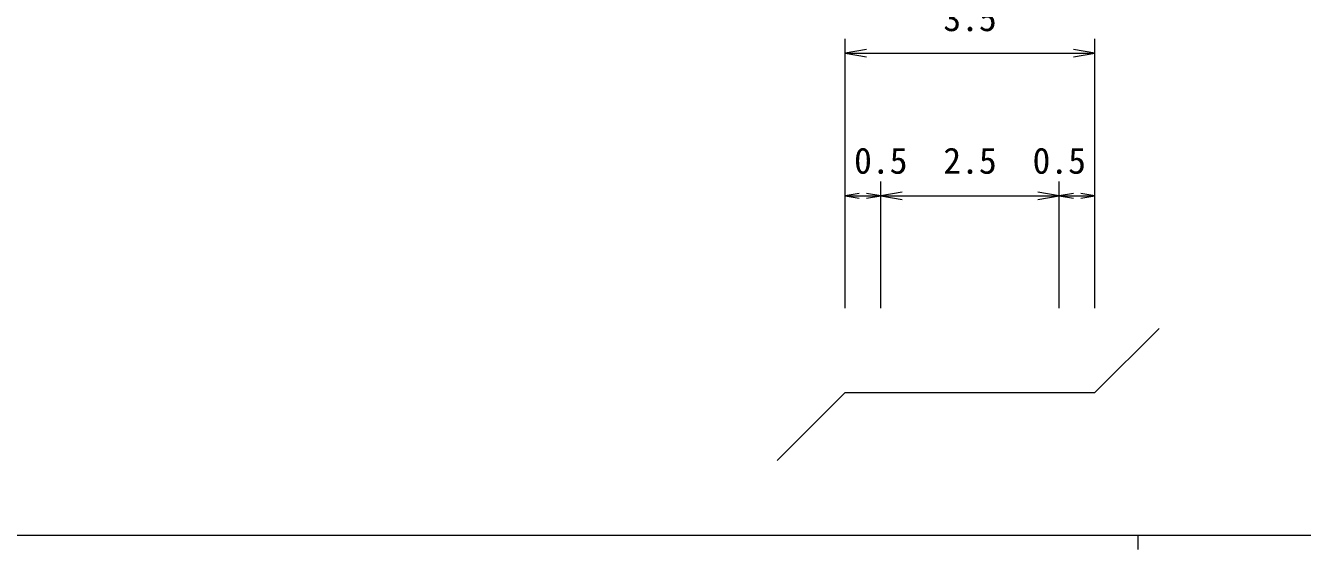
# Model space of a CAD drawing. Units: millimetres on the paper, enlarged 1000 times, with parts at other scales. Extents: x 40000 to 680000, y 20000 to 380000.
# Drawn here: x 90097 to 179535, y 204000 to 240740 of the extents above; entities that cross this region are included whole.
import ezdxf
from ezdxf.enums import TextEntityAlignment as Align

# ---------------------------------------------------------------- set-up
doc = ezdxf.new("R2010")
doc.units = ezdxf.units.MM
doc.header["$LTSCALE"] = 1000
for name, color, linetype, lineweight in [('M-BGD', 7, 'Continuous', 13), ('M-STR-HTXT', 7, 'Continuous', 13), ('M-TTL-BAND', 7, 'Continuous', 13)]:
    doc.layers.add(name, color=color, linetype=linetype, lineweight=lineweight)
doc.styles.add('ＭＳ ゴシック', font='')
doc.styles.get('ＭＳ ゴシック').set_extended_font_data('MS Gothic')

# ---------------------------------------------------------------- blocks, each defined once
blk = doc.blocks.new('open_arrow')
at = {"color": 0, "linetype": 'Continuous', "lineweight": -2}
blk.add_lwpolyline([(7.5, 1.25), (0, 0), (7.5, -1.25)], dxfattribs=at)

msp = doc.modelspace()

# ---------------------------------------------------------------- linework, layer by layer
at = {"layer": 'M-BGD'}
for p, q in [((165000, 215000), (169500, 219500)), ((147500, 215000), (142750, 210250)), ((147500, 215000), (150000, 215000)), ((150000, 215000), (162500, 215000)), ((162500, 215000), (165000, 215000))]:
    msp.add_line(p, q, dxfattribs=at)
at = {"layer": 'M-STR-HTXT'}
for p, q in [((147500, 220921), (147500, 239797)), ((165000, 220921), (165000, 239797)), ((147500, 238797), (165000, 238797)), ((150000, 220921), (150000, 229797)), ((162500, 220921), (162500, 229797)), ((147500, 228797), (150000, 228797)), ((150000, 228797), (162500, 228797)), ((162500, 228797), (165000, 228797))]:
    msp.add_line(p, q, dxfattribs=at)
at = {"layer": 'M-TTL-BAND'}
for p, q in [((40000, 205000), (579000, 205000)), ((168000, 205000), (168000, 204000))]:
    msp.add_line(p, q, dxfattribs=at)

# ---------------------------------------------------------------- block references
at = {"layer": 'M-STR-HTXT'}
for p, xscale, yscale in [((147500, 238797), 200, 200), ((147500, 228797), 133, 133), ((150000, 228797), 200, 200), ((162500, 228797), 133, 133)]:
    msp.add_blockref('open_arrow', p, dxfattribs=dict(at, xscale=xscale, yscale=yscale))
at = {"layer": 'M-STR-HTXT', "rotation": 180}
for p, xscale, yscale in [((165000, 238797), 200, 200), ((150000, 228797), 133, 133), ((162500, 228797), 200, 200), ((165000, 228797), 133, 133)]:
    msp.add_blockref('open_arrow', p, dxfattribs=dict(at, xscale=xscale, yscale=yscale))

# ---------------------------------------------------------------- texts
at = {"layer": 'M-STR-HTXT', "style": 'ＭＳ ゴシック'}
for s, p in [('3.5', (156250, 239797)), ('0.5', (150000, 229797)), ('2.5', (156250, 229797)), ('0.5', (162500, 229797))]:
    msp.add_text(s, height=1833, dxfattribs=at).set_placement(p, align=Align.BOTTOM_CENTER)

doc.saveas('drawing.dxf')
